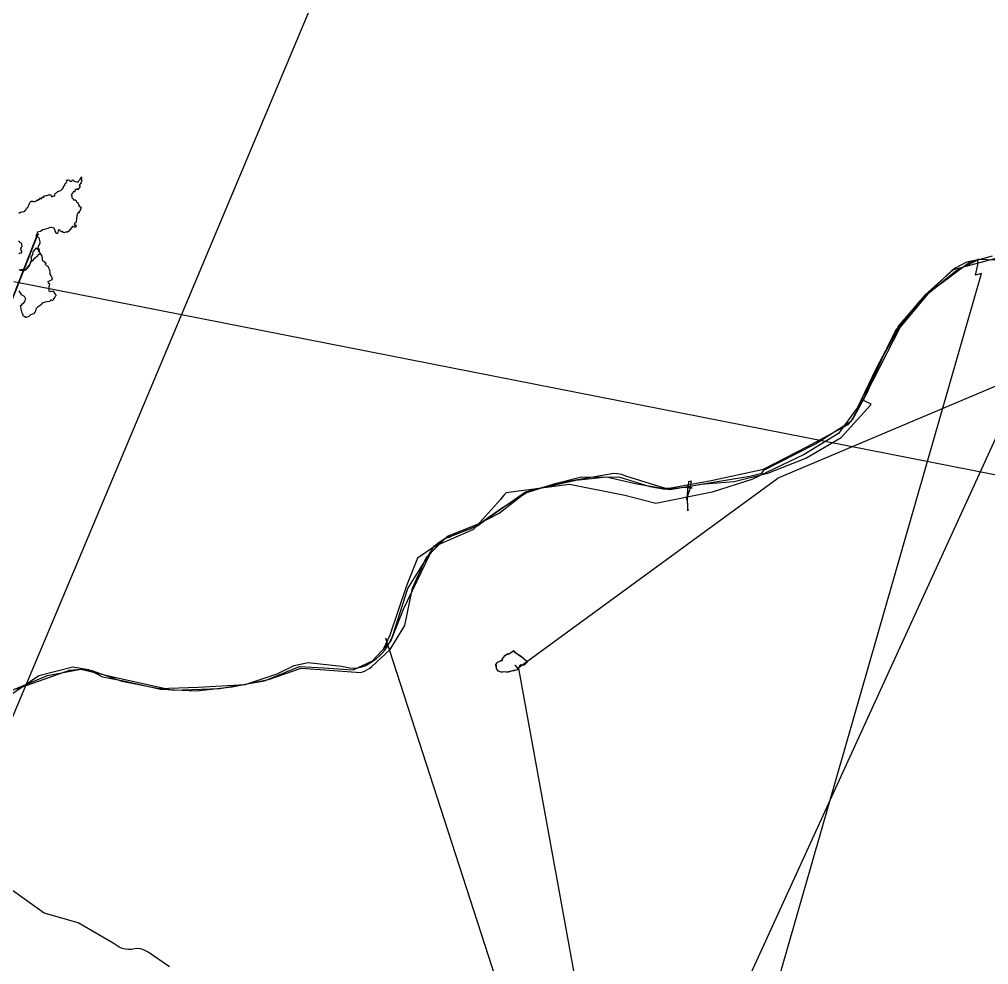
# Model space of a CAD drawing. Extents: x 106.571 to 106.803, y 16.491 to 16.899.
# Drawn here: x 106.66057 to 106.70467, y 16.58729 to 16.63032 of the extents above; entities that cross this region are included whole.
import ezdxf

# ---------------------------------------------------------------- set-up
doc = ezdxf.new("R2010")
doc.units = 0
doc.header["$MEASUREMENT"] = 0
doc.layers.add('Tracklog', color=7, linetype='Continuous')

msp = doc.modelspace()

# ---------------------------------------------------------------- linework, layer by layer
at = {"layer": 'Tracklog', "color": 18}
for points in [[(106.702356, 16.698873, 480.320007), (106.655984, 16.588421, 210.190002)], [(106.708644, 16.619275, 377.450012), (106.660661, 16.514332, 215.470001), (106.660655, 16.514356, 212.589996), (106.660672, 16.514358, 213.070007), (106.660773, 16.514323, 216.429993), (106.660811, 16.514323, 223.639999), (106.660826, 16.514318, 227.009995), (106.660828, 16.514316, 232.779999), (106.660826, 16.514328, 231.330002), (106.66082, 16.514327, 230.850006), (106.660792, 16.514316, 229.410004), (106.660836, 16.514317, 228.449997), (106.739142, 16.628967, 419.269989)], [(106.735292, 16.626434, 409.660004), (106.695049, 16.609418, 342.850006), (106.695074, 16.609418, 340.920013), (106.683306, 16.600819, 303.429993), (106.683332, 16.600895, 303.910004), (106.683395, 16.600951, 304.390015), (106.683476, 16.600932, 304.880005), (106.683529, 16.600924, 305.359985), (106.683606, 16.601007, 306.320007), (106.683687, 16.601078, 310.640015), (106.683587, 16.601147, 312.570007), (106.683513, 16.60122, 311.600006), (106.683393, 16.601319, 309.679993), (106.683319, 16.601358, 310.640015), (106.683245, 16.601409, 307.76001), (106.683149, 16.601486, 305.839996), (106.683059, 16.601566, 306.799988), (106.683002, 16.601528, 306.320007), (106.682889, 16.601458, 301.51001), (106.682808, 16.601413, 301.98999), (106.682704, 16.601376, 301.029999), (106.682628, 16.601327, 300.070007), (106.682603, 16.601291, 298.630005), (106.682568, 16.601256, 296.700012), (106.682531, 16.601168, 297.179993), (106.682498, 16.601123, 294.779999), (106.682425, 16.60109, 294.299988), (106.682377, 16.601069, 294.299988), (106.682315, 16.601043, 292.380005), (106.682268, 16.600999, 290.940002), (106.682242, 16.600945, 289.01001), (106.682257, 16.600869, 289.01001), (106.682255, 16.600787, 289.01001), (106.682285, 16.600731, 289.48999), (106.682326, 16.60067, 290.940002), (106.682395, 16.600642, 290.940002), (106.682481, 16.600613, 293.820007), (106.682566, 16.600618, 293.339996), (106.682652, 16.600633, 295.26001), (106.682727, 16.600625, 295.73999), (106.682792, 16.600621, 297.179993), (106.682824, 16.600624, 297.179993), (106.682904, 16.600636, 298.630005), (106.682962, 16.600666, 300.070007), (106.683017, 16.600679, 301.029999), (106.683069, 16.600686, 302.950012), (106.683134, 16.600697, 304.880005), (106.683235, 16.600731, 305.839996), (106.683276, 16.60076, 307.279999), (106.683284, 16.600758, 307.279999), (106.683108, 16.600924, 306.799988), (106.683126, 16.600922, 309.200012), (106.683128, 16.600901, 309.200012), (106.683211, 16.600801, 312.570007), (106.683273, 16.600755, 314.01001), (106.683274, 16.60081, 298.149994), (106.683299, 16.600804, 313.049988), (106.683325, 16.600856, 313.049988), (106.683361, 16.60093, 314.970001), (106.683467, 16.600932, 315.450012), (106.683552, 16.600937, 315.929993), (106.683591, 16.600976, 315.929993), (106.683674, 16.601072, 314.01001), (106.683583, 16.601149, 314.01001), (106.683456, 16.601262, 314.970001), (106.683264, 16.601386, 313.049988), (106.683158, 16.601468, 311.600006), (106.683037, 16.601571, 312.089996), (106.682963, 16.601496, 308.23999), (106.682852, 16.601442, 304.880005), (106.682768, 16.601424, 304.390015), (106.682692, 16.601361, 302.470001), (106.682626, 16.601309, 301.98999), (106.682541, 16.601229, 301.029999), (106.682524, 16.601155, 299.109985), (106.682458, 16.601107, 295.73999), (106.682443, 16.601105, 295.26001), (106.682415, 16.601084, 295.73999), (106.682315, 16.601036, 293.820007), (106.682233, 16.600958, 291.420013), (106.682237, 16.600925, 290.459991), (106.682257, 16.600821, 289.01001), (106.682275, 16.600742, 288.529999), (106.682344, 16.600664, 289.48999), (106.682423, 16.600635, 289.970001), (106.682531, 16.600615, 293.820007), (106.682618, 16.60063, 293.339996), (106.682708, 16.600625, 293.339996), (106.682784, 16.600625, 294.299988), (106.682845, 16.600629, 294.779999), (106.682938, 16.600658, 296.700012), (106.683017, 16.600678, 300.070007), (106.683098, 16.600684, 302.470001), (106.683175, 16.600709, 306.320007), (106.683256, 16.60074, 308.23999), (106.683273, 16.600764, 309.200012), (106.689975, 16.563889, 300.070007)], [(106.660542, 16.621497, 339.480011), (106.660613, 16.621538, 340.440002), (106.660656, 16.621552, 336.600006), (106.660704, 16.621562, 336.600006), (106.660771, 16.621583, 337.559998), (106.660818, 16.621585, 340.920013), (106.660852, 16.621633, 343.809998), (106.660883, 16.621665, 345.730011), (106.660901, 16.621728, 349.100006), (106.660947, 16.621751, 351.5), (106.660993, 16.62188, 352.459991), (106.661003, 16.621898, 351.5), (106.661002, 16.621884, 351.019989), (106.661064, 16.621999, 351.5), (106.661128, 16.622061, 352.940002), (106.661143, 16.622037, 351.5), (106.661148, 16.622014, 352.459991), (106.661166, 16.622025, 351.5), (106.661183, 16.622037, 351.980011), (106.661172, 16.622043, 352.459991), (106.661186, 16.622039, 353.420013), (106.661207, 16.622036, 351.980011), (106.661208, 16.622041, 353.420013), (106.661221, 16.622021, 352.940002), (106.66123, 16.622023, 348.130005), (106.661241, 16.622031, 348.130005), (106.661275, 16.622028, 347.649994), (106.661294, 16.622029, 347.170013), (106.661297, 16.622036, 347.170013), (106.661298, 16.622046, 348.619995), (106.661319, 16.622034, 346.690002), (106.661328, 16.622058, 346.690002), (106.661335, 16.622061, 347.170013), (106.661348, 16.622073, 346.209991), (106.661367, 16.622104, 346.690002), (106.661375, 16.62209, 346.690002), (106.661381, 16.622084, 347.649994), (106.661411, 16.622094, 347.649994), (106.661423, 16.622099, 348.619995), (106.661444, 16.622105, 347.170013), (106.661447, 16.62213, 347.649994), (106.661465, 16.622127, 348.130005), (106.661478, 16.622148, 349.579987), (106.661484, 16.622141, 348.130005), (106.661483, 16.622135, 347.170013), (106.661498, 16.622143, 346.209991), (106.661499, 16.622162, 347.649994), (106.661514, 16.622184, 346.690002), (106.661503, 16.622178, 348.619995), (106.661519, 16.62218, 349.579987), (106.661533, 16.622172, 349.579987), (106.661551, 16.622155, 348.130005), (106.661565, 16.622177, 348.619995), (106.661568, 16.622157, 348.619995), (106.661576, 16.622132, 349.579987), (106.661557, 16.622157, 350.540009), (106.661568, 16.62216, 350.059998), (106.661584, 16.622167, 349.100006), (106.661585, 16.622194, 349.100006), (106.661587, 16.62219, 350.059998), (106.661603, 16.622203, 349.100006), (106.66161, 16.622233, 347.649994), (106.661611, 16.622233, 348.130005), (106.66163, 16.622228, 349.100006), (106.661632, 16.62222, 350.059998), (106.66164, 16.622226, 351.019989), (106.66164, 16.622227, 350.059998), (106.661656, 16.622232, 348.619995), (106.661665, 16.622239, 349.100006), (106.661661, 16.622228, 348.619995), (106.661684, 16.622228, 348.619995), (106.661698, 16.62222, 349.579987), (106.661684, 16.622236, 349.100006), (106.661715, 16.622288, 350.059998), (106.661775, 16.622297, 348.130005), (106.661811, 16.622308, 347.649994), (106.661813, 16.622309, 347.649994), (106.661861, 16.622316, 349.100006), (106.661896, 16.62234, 348.619995), (106.661936, 16.622339, 347.649994), (106.661967, 16.622349, 346.690002), (106.661987, 16.622343, 347.170013), (106.66201, 16.622286, 348.619995), (106.662027, 16.622263, 349.100006), (106.662045, 16.62224, 349.579987), (106.66205, 16.622257, 350.059998), (106.662079, 16.622261, 350.059998), (106.662113, 16.622287, 350.540009), (106.662134, 16.622272, 350.540009), (106.662181, 16.622294, 351.019989), (106.662176, 16.622318, 351.5), (106.662176, 16.622336, 351.5), (106.662191, 16.622388, 351.980011), (106.662264, 16.622427, 352.459991), (106.662321, 16.622484, 353.420013), (106.662371, 16.622501, 353.899994), (106.662405, 16.622521, 354.859985), (106.662455, 16.622539, 355.339996), (106.662495, 16.622575, 355.339996), (106.662526, 16.622612, 355.829987), (106.662529, 16.622634, 356.309998), (106.662578, 16.622666, 357.269989), (106.662583, 16.622703, 357.75), (106.662603, 16.622745, 358.230011), (106.662631, 16.622777, 358.230011), (106.662644, 16.622823, 358.709991), (106.66266, 16.622855, 359.670013), (106.662701, 16.622876, 359.670013), (106.662718, 16.622901, 359.670013), (106.662726, 16.622947, 359.670013), (106.662718, 16.622985, 360.630005), (106.662735, 16.623023, 360.630005), (106.662748, 16.623018, 360.630005), (106.662769, 16.623004, 360.630005), (106.662787, 16.623002, 361.589996), (106.662813, 16.623016, 353.899994), (106.66284, 16.623003, 353.899994), (106.662855, 16.622979, 354.859985), (106.66288, 16.62295, 358.230011), (106.662879, 16.622961, 360.149994), (106.662905, 16.62295, 362.549988), (106.662929, 16.622958, 363.040009), (106.662956, 16.622964, 363.519989), (106.66297, 16.622994, 363.040009), (106.662984, 16.623022, 365.440002), (106.662995, 16.623016, 367.359985), (106.663007, 16.623016, 368.320007), (106.663019, 16.623003, 368.799988), (106.663047, 16.622979, 369.76001), (106.663081, 16.622959, 372.649994), (106.663112, 16.622947, 374.570007), (106.663162, 16.622926, 375.529999), (106.663224, 16.622929, 376.01001), (106.66325, 16.622917, 376.48999), (106.66329, 16.623006, 376.970001), (106.663357, 16.623064, 378.420013), (106.663395, 16.623144, 380.820007), (106.663392, 16.623157, 379.380005), (106.663393, 16.623073, 379.380005), (106.6634, 16.62304, 379.859985), (106.663389, 16.623034, 378.899994), (106.663408, 16.623034, 380.820007), (106.663385, 16.623028, 380.820007), (106.663386, 16.623039, 382.73999), (106.663388, 16.623041, 381.779999), (106.663406, 16.623043, 378.420013), (106.663399, 16.623043, 380.339996), (106.663393, 16.623042, 383.220001), (106.663394, 16.623014, 381.299988), (106.663406, 16.622974, 380.339996), (106.663398, 16.622939, 378.420013), (106.663378, 16.622911, 376.970001), (106.663361, 16.622887, 377.940002), (106.663362, 16.622872, 377.450012), (106.663382, 16.622866, 375.529999), (106.663382, 16.622846, 375.529999), (106.663366, 16.622854, 376.01001), (106.663339, 16.622851, 375.049988), (106.663344, 16.622828, 376.970001), (106.663329, 16.622811, 375.049988), (106.663323, 16.622787, 376.48999), (106.66332, 16.622775, 377.450012), (106.66329, 16.622785, 376.48999), (106.6633, 16.622744, 374.570007), (106.663335, 16.622746, 371.690002), (106.66331, 16.622706, 369.76001), (106.663318, 16.622695, 369.279999), (106.663313, 16.62268, 369.76001), (106.663309, 16.622669, 368.799988), (106.663305, 16.622654, 368.799988), (106.663292, 16.622639, 368.320007), (106.663271, 16.622624, 367.359985), (106.663268, 16.622645, 367.359985), (106.663276, 16.622645, 367.359985), (106.663258, 16.622596, 365.920013), (106.663261, 16.622588, 366.880005), (106.66325, 16.622581, 364.480011), (106.663241, 16.622573, 366.399994), (106.663245, 16.622555, 367.359985), (106.663232, 16.622559, 367.839996), (106.663235, 16.6226, 363.040009), (106.663212, 16.622586, 364), (106.66321, 16.622589, 364.480011), (106.663182, 16.622574, 364.959991), (106.663173, 16.622596, 364), (106.663171, 16.622593, 363.040009), (106.663143, 16.62259, 363.040009), (106.663139, 16.622583, 362.549988), (106.663128, 16.622562, 364.480011), (106.663133, 16.622547, 363.519989), (106.663127, 16.622542, 362.549988), (106.663102, 16.622564, 360.630005), (106.663086, 16.622536, 361.589996), (106.663087, 16.622521, 361.589996), (106.663095, 16.622513, 360.149994), (106.663091, 16.622482, 358.709991), (106.663073, 16.622468, 358.230011), (106.663043, 16.622468, 357.269989), (106.663022, 16.622477, 359.190002), (106.663004, 16.622427, 358.709991), (106.662973, 16.622392, 359.670013), (106.662925, 16.622341, 359.670013), (106.66295, 16.622288, 357.269989), (106.662954, 16.622218, 355.339996), (106.662979, 16.622184, 353.899994), (106.662986, 16.622163, 353.899994), (106.663019, 16.62215, 354.380005), (106.663051, 16.622098, 353.420013), (106.663081, 16.622101, 351.980011), (106.66311, 16.622113, 349.579987), (106.663137, 16.622083, 348.619995), (106.663159, 16.622077, 349.100006), (106.663152, 16.622052, 350.540009), (106.663165, 16.622023, 350.059998), (106.663188, 16.622004, 350.059998), (106.663186, 16.621987, 350.540009), (106.663211, 16.621971, 351.019989), (106.663225, 16.621993, 352.459991), (106.663245, 16.621981, 351.5), (106.66323, 16.621964, 351.980011), (106.663239, 16.621959, 351.5), (106.663251, 16.621957, 351.980011), (106.663236, 16.621945, 351.5), (106.663248, 16.621942, 352.459991), (106.663267, 16.621912, 351.019989), (106.663265, 16.621889, 349.579987), (106.663285, 16.621871, 348.619995), (106.663287, 16.62185, 349.579987), (106.663273, 16.621829, 350.059998), (106.663278, 16.621822, 351.019989), (106.663298, 16.621802, 351.980011), (106.663324, 16.621798, 352.459991), (106.663335, 16.621784, 350.540009), (106.663358, 16.621788, 350.540009), (106.663368, 16.621786, 350.059998), (106.66336, 16.62175, 348.130005), (106.663366, 16.621717, 347.649994), (106.663358, 16.621712, 348.130005), (106.663364, 16.621696, 347.649994), (106.663355, 16.621674, 348.619995), (106.663345, 16.62165, 349.100006), (106.663323, 16.621638, 348.619995), (106.663332, 16.62161, 349.579987), (106.663318, 16.621585, 349.579987), (106.6633, 16.62159, 349.579987), (106.663282, 16.621579, 348.619995), (106.663301, 16.621547, 349.579987), (106.663279, 16.621531, 351.980011), (106.663278, 16.621524, 351.5), (106.663273, 16.621515, 352.940002), (106.663274, 16.621503, 354.380005), (106.663259, 16.621509, 354.859985), (106.663242, 16.621519, 354.380005), (106.663245, 16.621533, 354.859985), (106.663222, 16.621501, 354.859985), (106.663219, 16.621464, 354.380005), (106.663205, 16.621447, 354.859985), (106.663193, 16.621445, 353.899994), (106.663191, 16.621439, 354.859985), (106.663201, 16.621387, 352.940002), (106.66318, 16.621356, 353.420013), (106.663161, 16.621259, 358.230011), (106.663169, 16.621209, 359.190002), (106.66315, 16.621147, 356.790009), (106.66315, 16.621095, 354.380005), (106.663124, 16.621072, 352.459991), (106.663116, 16.621042, 351.980011), (106.66306, 16.621023, 352.459991), (106.663084, 16.620991, 349.579987), (106.663077, 16.620956, 348.130005), (106.663155, 16.620957, 345.25), (106.663137, 16.620911, 343.809998), (106.663132, 16.620866, 342.369995), (106.663076, 16.620868, 341.410004), (106.663065, 16.620871, 341.410004), (106.663039, 16.620879, 341.410004), (106.663028, 16.62088, 342.369995), (106.663023, 16.620877, 343.329987), (106.662998, 16.6209, 342.850006), (106.662978, 16.620907, 344.769989), (106.662978, 16.620896, 344.290009), (106.662971, 16.620887, 343.329987), (106.662964, 16.620882, 342.850006), (106.662971, 16.620846, 341.890015), (106.66292, 16.620811, 342.850006), (106.662859, 16.620746, 342.369995), (106.662824, 16.620677, 340.440002), (106.662755, 16.620631, 339.480011), (106.662671, 16.620631, 339.480011), (106.662591, 16.620608, 338.519989), (106.662529, 16.620657, 338.040009), (106.662523, 16.620673, 338.040009), (106.662502, 16.620672, 338.040009), (106.662496, 16.620657, 338.040009), (106.662487, 16.620657, 338.519989), (106.662473, 16.620672, 339), (106.662459, 16.620679, 337.079987), (106.662442, 16.620672, 337.559998), (106.662428, 16.620709, 336.600006), (106.662405, 16.620724, 337.559998), (106.662376, 16.620756, 336.600006), (106.662346, 16.62073, 335.640015), (106.66233, 16.620693, 335.160004), (106.662304, 16.620581, 331.790009), (106.662236, 16.620571, 330.829987), (106.662215, 16.620649, 330.829987), (106.662182, 16.620736, 332.269989), (106.662148, 16.620811, 333.709991), (106.662098, 16.620835, 336.119995), (106.662047, 16.62085, 335.640015), (106.662003, 16.620854, 335.640015), (106.661924, 16.620831, 334.679993), (106.661857, 16.620804, 335.640015), (106.661786, 16.620787, 336.600006), (106.661711, 16.620752, 338.040009), (106.661636, 16.620742, 338.040009), (106.661525, 16.62067, 338.040009), (106.66139, 16.620634, 340.440002), (106.661353, 16.62051, 340.440002), (106.661354, 16.620476, 343.809998), (106.661346, 16.62045, 348.130005), (106.661345, 16.620438, 350.059998), (106.661358, 16.62044, 352.459991), (106.661329, 16.620477, 349.100006), (106.661335, 16.620485, 349.100006), (106.661353, 16.620471, 349.579987), (106.661332, 16.620474, 349.579987), (106.661333, 16.620481, 350.540009), (106.66136, 16.620491, 350.540009), (106.661358, 16.620487, 351.980011), (106.661358, 16.620462, 349.100006), (106.661347, 16.620477, 349.579987), (106.661352, 16.620486, 351.980011), (106.661351, 16.62046, 350.059998), (106.661338, 16.620461, 350.059998), (106.66135, 16.620473, 350.059998), (106.661356, 16.620487, 350.059998), (106.661351, 16.620476, 350.540009), (106.661366, 16.620501, 352.459991), (106.661364, 16.620476, 351.019989), (106.652873, 16.598784, 338.519989)], [(106.652808, 16.598621, 211.149994), (106.661417, 16.620552, 370.730011), (106.661448, 16.620529, 366.880005), (106.661344, 16.620521, 353.420013), (106.661392, 16.620475, 351.980011), (106.661381, 16.620498, 353.420013), (106.661364, 16.620471, 351.980011), (106.661358, 16.620496, 351.5), (106.66136, 16.620494, 350.059998), (106.661388, 16.620495, 353.420013), (106.661362, 16.620481, 352.459991), (106.661366, 16.620485, 354.859985), (106.661373, 16.620458, 355.339996), (106.661451, 16.620382, 356.309998), (106.661468, 16.620309, 357.269989), (106.661495, 16.620192, 355.339996), (106.661494, 16.620116, 354.380005), (106.661446, 16.620017, 355.829987), (106.661414, 16.619925, 356.309998), (106.66145, 16.61987, 356.790009), (106.661471, 16.619807, 359.190002), (106.661447, 16.619772, 360.149994), (106.661489, 16.619744, 362.070007), (106.661507, 16.619714, 362.549988), (106.661505, 16.619674, 361.589996), (106.661491, 16.619636, 361.589996), (106.661456, 16.619612, 364), (106.661403, 16.619594, 366.880005), (106.661372, 16.619549, 368.799988), (106.661358, 16.619513, 368.799988), (106.661364, 16.619518, 369.279999), (106.661314, 16.619482, 370.730011), (106.661264, 16.619443, 371.690002), (106.661226, 16.619416, 372.649994), (106.661198, 16.619372, 373.609985), (106.661161, 16.619335, 373.609985), (106.661118, 16.619294, 372.170013), (106.661068, 16.619254, 369.76001), (106.661045, 16.619186, 367.839996), (106.661026, 16.619122, 364.959991), (106.66101, 16.619114, 364.959991), (106.660981, 16.619037, 364), (106.660904, 16.618959, 361.109985), (106.660846, 16.618906, 359.190002), (106.660779, 16.618875, 357.75), (106.660721, 16.618875, 357.75), (106.660632, 16.618894, 359.190002), (106.66056, 16.618922, 360.630005)], [(106.660552, 16.619648, 342.850006), (106.660577, 16.619672, 343.329987), (106.660589, 16.619674, 344.290009), (106.660619, 16.619688, 345.730011), (106.660664, 16.619693, 348.130005), (106.660686, 16.619722, 350.059998), (106.660674, 16.619764, 351.019989), (106.660644, 16.619818, 353.420013), (106.660622, 16.619849, 353.899994), (106.660658, 16.619893, 355.829987), (106.660651, 16.619941, 357.269989), (106.660694, 16.619984, 358.709991), (106.660687, 16.620059, 357.269989), (106.660681, 16.620097, 353.420013), (106.660644, 16.620128, 351.980011), (106.660624, 16.620148, 351.019989), (106.660592, 16.620166, 348.619995), (106.660578, 16.620194, 346.209991), (106.660536, 16.620228, 344.290009)], [(106.66055, 16.617958, 373.130005), (106.660588, 16.617884, 373.130005), (106.660603, 16.617873, 373.130005), (106.660632, 16.617831, 374.570007), (106.660643, 16.617804, 375.529999), (106.660688, 16.617782, 375.049988), (106.660781, 16.617722, 374.570007), (106.660826, 16.617636, 376.01001), (106.660842, 16.617615, 376.01001), (106.660836, 16.617547, 375.049988), (106.660819, 16.617518, 375.529999), (106.66081, 16.617485, 375.049988), (106.660747, 16.617392, 372.649994), (106.660678, 16.617343, 368.320007), (106.660644, 16.617303, 364), (106.66061, 16.617267, 360.630005), (106.660614, 16.617256, 359.670013), (106.660634, 16.617136, 355.339996), (106.660663, 16.617001, 355.339996), (106.660701, 16.616947, 355.829987), (106.660733, 16.616869, 354.380005), (106.660725, 16.616826, 352.940002), (106.660783, 16.616817, 353.899994), (106.660808, 16.61681, 352.940002), (106.660836, 16.616767, 353.899994), (106.660872, 16.616765, 356.309998), (106.660932, 16.616783, 358.230011), (106.661016, 16.616809, 362.549988), (106.661096, 16.616886, 365.920013), (106.661177, 16.616917, 369.76001), (106.661238, 16.616935, 370.730011), (106.661284, 16.616999, 371.690002), (106.661313, 16.617047, 370.730011), (106.661329, 16.617129, 372.170013), (106.661365, 16.617183, 372.170013), (106.661417, 16.617244, 370.730011), (106.661511, 16.617307, 368.320007), (106.66157, 16.61734, 364.480011), (106.661626, 16.6174, 361.589996), (106.661614, 16.617425, 362.070007), (106.661646, 16.617429, 359.670013), (106.661726, 16.617443, 359.190002), (106.661749, 16.617458, 357.269989), (106.661822, 16.617481, 354.859985), (106.661955, 16.617497, 351.980011), (106.662012, 16.617561, 350.540009), (106.662001, 16.617551, 348.619995), (106.662082, 16.617527, 348.619995), (106.662127, 16.617562, 349.100006), (106.662111, 16.61759, 347.649994), (106.662161, 16.61763, 347.649994), (106.662191, 16.617699, 347.170013), (106.662214, 16.617722, 346.209991), (106.662238, 16.617758, 346.209991), (106.662238, 16.617767, 343.809998), (106.662205, 16.617816, 344.290009), (106.662198, 16.617847, 346.690002), (106.662153, 16.617899, 344.290009), (106.662116, 16.617944, 342.369995), (106.662068, 16.617928, 340.440002), (106.662003, 16.617924, 339), (106.661933, 16.617945, 333.709991), (106.661913, 16.617993, 329.390015), (106.661918, 16.618009, 328.910004), (106.661918, 16.61806, 326.019989), (106.661925, 16.618165, 324.100006), (106.661952, 16.618249, 321.220001), (106.661926, 16.61824, 320.73999), (106.661951, 16.618263, 320.26001), (106.661918, 16.618295, 317.850006), (106.66191, 16.618299, 318.329987), (106.661893, 16.618309, 318.809998), (106.66189, 16.618296, 318.329987), (106.661888, 16.618327, 318.809998), (106.661883, 16.618384, 319.299988), (106.661947, 16.618425, 314.01001), (106.661998, 16.618446, 313.049988), (106.662003, 16.618452, 313.049988), (106.662042, 16.618478, 312.570007), (106.662067, 16.618495, 313.529999), (106.662066, 16.618496, 314.970001), (106.662087, 16.61852, 318.329987), (106.662069, 16.618538, 319.779999), (106.662051, 16.618604, 320.26001), (106.661996, 16.618648, 322.660004), (106.662006, 16.618689, 323.619995), (106.661953, 16.61873, 326.019989), (106.661969, 16.618764, 327.950012), (106.661974, 16.61882, 330.350006), (106.661961, 16.61887, 334.200012), (106.661961, 16.618879, 335.640015), (106.661968, 16.618897, 336.600006), (106.661955, 16.618912, 339.480011), (106.661942, 16.618927, 339.480011), (106.661919, 16.618968, 340.440002), (106.66191, 16.61902, 342.850006), (106.661874, 16.61905, 343.329987), (106.661878, 16.61906, 343.809998), (106.661829, 16.619086, 344.290009), (106.661793, 16.619137, 344.290009), (106.661759, 16.619156, 346.209991), (106.661754, 16.619172, 347.170013), (106.661774, 16.619223, 349.579987), (106.661786, 16.619205, 351.019989), (106.661724, 16.619249, 352.459991), (106.661713, 16.619275, 353.420013), (106.661653, 16.619314, 354.380005), (106.661632, 16.619315, 355.829987), (106.661618, 16.619377, 357.75), (106.661624, 16.619444, 358.230011), (106.66161, 16.619524, 357.75), (106.661591, 16.619567, 357.269989), (106.661555, 16.619615, 355.829987), (106.661518, 16.619685, 358.709991), (106.661483, 16.619743, 360.149994), (106.661443, 16.619772, 361.109985), (106.66145, 16.619793, 362.549988), (106.66145, 16.61981, 362.070007), (106.661437, 16.619848, 363.040009), (106.661419, 16.619836, 364), (106.661404, 16.619845, 361.589996), (106.661388, 16.619861, 362.549988), (106.661381, 16.61988, 363.040009), (106.66134, 16.619915, 362.549988), (106.66127, 16.61985, 364.480011), (106.661209, 16.619772, 366.399994), (106.661183, 16.619742, 366.880005), (106.661171, 16.619606, 364.959991), (106.661158, 16.619587, 365.440002), (106.661098, 16.6195, 364.480011), (106.66111, 16.619457, 366.880005), (106.661102, 16.619409, 367.359985), (106.661105, 16.619376, 366.399994), (106.661104, 16.619324, 365.440002), (106.661057, 16.619202, 360.630005), (106.661016, 16.619128, 357.269989), (106.660975, 16.61908, 355.339996), (106.660898, 16.618974, 353.899994), (106.660872, 16.618962, 353.899994), (106.660839, 16.618921, 352.459991), (106.660779, 16.618948, 353.899994), (106.660669, 16.618921, 355.339996), (106.660561, 16.618904, 357.75)], [(106.659933, 16.599415, 216.910004), (106.661452, 16.600452, 227.009995), (106.663, 16.600844, 237.100006), (106.663716, 16.60072, 241.910004), (106.664355, 16.600393, 249.600006), (106.665379, 16.600186, 259.209991), (106.666991, 16.599822, 269.309998), (106.668623, 16.599757, 280.839996), (106.670254, 16.599927, 291.420013), (106.671909, 16.60027, 295.26001), (106.673388, 16.600789, 298.630005), (106.674465, 16.600708, 300.549988), (106.676086, 16.600589, 302.950012), (106.676195, 16.60062, 303.429993), (106.676304, 16.600669, 303.429993), (106.676408, 16.600722, 303.910004), (106.67651, 16.600787, 303.910004), (106.676611, 16.600855, 304.390015), (106.677438, 16.601628, 308.23999), (106.678103, 16.602729, 310.640015), (106.678455, 16.604428, 312.089996), (106.679099, 16.605836, 319.299988), (106.680047, 16.606799, 325.540009), (106.681464, 16.60736, 331.790009), (106.682403, 16.607846, 339.480011), (106.683565, 16.608758, 346.209991), (106.684947, 16.609187, 348.619995), (106.686152, 16.609497, 350.059998), (106.687886, 16.609479, 351.980011), (106.689256, 16.609052, 354.859985), (106.689955, 16.608934, 356.309998), (106.690826, 16.609023, 358.230011), (106.691187, 16.608986, 356.790009), (106.690986, 16.609068, 356.790009), (106.691009, 16.609068, 355.829987), (106.691024, 16.609161, 355.339996), (106.691033, 16.609285, 356.309998), (106.691138, 16.609317, 356.309998), (106.691134, 16.609311, 356.309998), (106.691062, 16.608884, 356.309998), (106.690925, 16.608515, 356.790009), (106.690956, 16.608375, 356.309998), (106.690982, 16.607952, 356.309998), (106.69096, 16.608674, 354.380005), (106.690991, 16.609161, 355.339996), (106.690961, 16.609043, 351.019989), (106.690983, 16.609039, 351.5), (106.691028, 16.609055, 351.980011), (106.691579, 16.609155, 352.940002), (106.69309, 16.609287, 351.980011), (106.69462, 16.609655, 350.540009), (106.696347, 16.610351, 348.130005), (106.697953, 16.611281, 348.619995), (106.6993, 16.612762, 350.059998), (106.699317, 16.612805, 350.059998), (106.699008, 16.612957, 351.5), (106.698971, 16.612971, 351.5), (106.699104, 16.613374, 351.5), (106.699629, 16.614509, 351.5), (106.700435, 16.616141, 351.5), (106.70154, 16.617495, 351.019989), (106.703026, 16.618921, 351.980011), (106.705965, 16.619711, 355.829987)], [(106.660129, 16.599741, 245.270004), (106.66185, 16.600447, 249.600006), (106.663371, 16.600745, 254.889999), (106.664765, 16.600404, 256.809998), (106.667561, 16.599784, 266.420013), (106.669697, 16.599857, 272.670013), (106.671718, 16.600211, 277), (106.67331, 16.600855, 277), (106.67442, 16.600793, 278.920013), (106.67575, 16.600711, 284.690002), (106.676642, 16.601125, 288.049988), (106.677465, 16.602009, 291.899994), (106.678046, 16.603478, 294.299988), (106.679262, 16.605996, 300.549988), (106.679808, 16.606593, 301.98999), (106.679918, 16.606658, 302.470001), (106.680024, 16.606712, 302.470001), (106.680121, 16.606753, 302.950012), (106.680207, 16.606787, 302.950012), (106.681329, 16.607229, 304.390015), (106.682466, 16.608046, 308.23999), (106.683796, 16.608879, 310.640015), (106.68589, 16.609349, 316.890015), (106.687281, 16.609503, 322.660004), (106.688579, 16.609192, 329.390015), (106.690164, 16.608919, 335.160004), (106.692043, 16.60923, 340.440002), (106.693803, 16.609525, 346.690002), (106.694352, 16.609668, 350.059998), (106.694438, 16.609805, 353.899994), (106.695121, 16.610144, 351.980011), (106.696798, 16.610998, 352.940002), (106.698424, 16.61205, 352.459991), (106.69911, 16.613301, 352.459991), (106.700643, 16.616293, 354.859985), (106.702014, 16.617936, 358.230011), (106.703792, 16.619272, 366.399994), (106.70485, 16.619557, 367.359985)], [(106.660448, 16.599842, 264.019989), (106.662845, 16.600688, 276.040009), (106.663015, 16.600716, 277.480011), (106.663357, 16.600739, 279.880005), (106.6637, 16.600711, 282.769989), (106.663873, 16.600675, 283.730011), (106.665233, 16.600188, 293.820007), (106.666924, 16.599862, 305.359985), (106.668709, 16.599919, 314.970001), (106.670837, 16.600041, 324.579987), (106.672301, 16.600525, 329.869995), (106.673065, 16.600902, 331.790009), (106.673705, 16.601046, 333.230011), (106.675226, 16.600878, 337.559998), (106.675598, 16.600794, 338.519989), (106.67578, 16.600785, 339), (106.675965, 16.600807, 339.959991), (106.676149, 16.600848, 340.440002), (106.676328, 16.600908, 341.410004), (106.676497, 16.601006, 341.890015), (106.676661, 16.601113, 342.369995), (106.676817, 16.601232, 342.850006), (106.676952, 16.601344, 342.369995), (106.677071, 16.60146, 341.890015), (106.677193, 16.601603, 341.890015), (106.677302, 16.601756, 341.890015), (106.677399, 16.60192, 341.890015), (106.677485, 16.602091, 341.890015), (106.677556, 16.602267, 341.410004), (106.678245, 16.604413, 334.679993), (106.679457, 16.606352, 336.600006), (106.679603, 16.606474, 337.559998), (106.679759, 16.606583, 338.040009), (106.679929, 16.606681, 339), (106.681377, 16.607252, 344.769989), (106.682403, 16.607983, 350.540009), (106.683602, 16.608808, 357.269989), (106.685195, 16.609241, 363.519989), (106.687612, 16.60966, 373.130005), (106.687791, 16.609652, 374.089996), (106.687972, 16.609614, 374.570007), (106.688151, 16.609548, 375.049988), (106.689949, 16.608978, 381.299988), (106.690126, 16.608975, 382.26001), (106.69205, 16.609328, 388.51001), (106.694418, 16.609842, 393.320007), (106.696434, 16.610882, 400.049988), (106.698271, 16.611882, 405.809998), (106.69838, 16.611997, 406.290009), (106.698482, 16.61212, 405.809998), (106.69914, 16.613313, 404.850006), (106.699879, 16.615023, 403.890015), (106.700607, 16.61632, 403.890015), (106.70175, 16.617712, 400.529999), (106.703181, 16.618879, 395.23999), (106.70423, 16.619404, 392.839996), (106.705318, 16.619361, 389.470001)], [(106.688624, 16.563997, 382.26001), (106.704337, 16.618748, 378.420013), (106.704077, 16.61868, 376.01001), (106.704181, 16.619141, 371.690002), (106.704177, 16.619294, 371.209991), (106.704179, 16.619382, 369.76001), (106.704183, 16.619357, 368.799988), (106.704194, 16.619426, 367.839996), (106.704196, 16.619376, 368.799988), (106.703659, 16.619272, 368.320007), (106.703145, 16.618998, 371.690002), (106.703053, 16.618919, 371.690002), (106.701783, 16.617778, 373.609985), (106.700587, 16.616383, 374.089996), (106.699536, 16.614395, 373.130005), (106.698696, 16.612657, 371.209991), (106.69783, 16.611465, 370.23999), (106.696272, 16.610506, 370.23999), (106.693897, 16.609373, 370.730011), (106.692094, 16.608803, 370.23999), (106.689525, 16.60828, 369.76001), (106.688118, 16.608647, 370.23999), (106.6856, 16.609144, 369.76001), (106.682712, 16.608771, 368.320007), (106.68262, 16.608677, 368.320007), (106.682534, 16.608577, 367.839996), (106.682452, 16.608471, 367.839996), (106.681233, 16.607095, 362.549988), (106.679484, 16.606335, 360.630005), (106.678689, 16.605788, 358.709991), (106.678176, 16.60454, 354.859985), (106.677425, 16.602288, 347.649994), (106.677143, 16.60167, 343.329987), (106.677279, 16.601875, 325.540009), (106.677282, 16.602063, 318.329987), (106.67725, 16.602117, 315.929993), (106.677231, 16.60215, 314.48999), (106.690083, 16.562369, 380.820007)], [(106.660311, 16.618386, 364.959991), (106.796792, 16.591514, 301.029999)], [(106.667398, 16.587183, 236.619995), (106.666424, 16.587856, 236.619995), (106.666312, 16.587918, 236.619995), (106.666193, 16.587971, 236.619995), (106.666077, 16.588005, 237.100006), (106.665954, 16.588017, 237.580002), (106.665813, 16.587999, 237.580002), (106.66567, 16.58798, 237.580002), (106.665529, 16.587979, 238.059998), (106.665389, 16.587992, 238.059998), (106.665249, 16.588023, 238.539993), (106.665111, 16.588081, 238.539993), (106.664975, 16.58817, 239.020004), (106.664837, 16.588271, 239.020004), (106.663239, 16.589191, 242.869995), (106.661697, 16.589628, 240.949997), (106.660151, 16.590731, 240.470001)]]:
    msp.add_polyline3d(points, dxfattribs=at)

doc.saveas('drawing.dxf')
